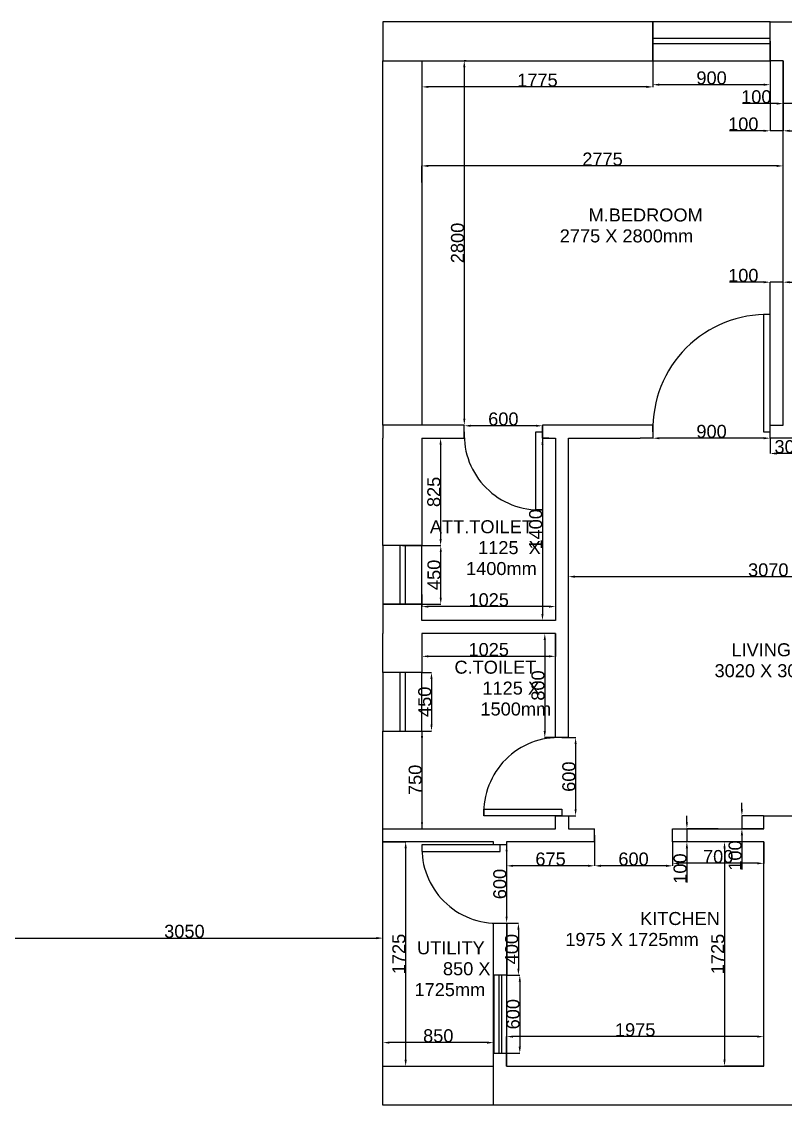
# Model space of a CAD drawing. Header units: millimetres. Extents: x 31576 to 52476, y 11068 to 27658.
# Drawn here: x 40776 to 46642, y 19333 to 27658 of the extents above; entities that cross this region are included whole.
import ezdxf

# ---------------------------------------------------------------- set-up
doc = ezdxf.new("R2010")
doc.units = ezdxf.units.MM
for name, color, linetype in [('door', 50, 'Continuous'), ('ventilator', 240, 'Continuous'), ('window', 110, 'Continuous')]:
    doc.layers.add(name, color=color, linetype=linetype)
doc.styles.get("Standard").update_dxf_attribs({"font": 'arial.ttf'})
doc.dimstyles.new('ISO-25', dxfattribs={"dimtxt": 100, "dimasz": 50, "dimexe": 1.25, "dimexo": 0.625, "dimtad": 1, "dimdec": 1, "dimtxsty": 'Standard', "dimcen": 2.5, "dimadec": 0, "dimazin": 0, "dimtfac": 1, "dimtdec": 1, "dimtmove": 0, "dimatfit": 3, "dimfxl": 1, "dimarcsym": 0})

# ---------------------------------------------------------------- blocks, each defined once
blk = doc.blocks.new('*D190')
at = {"color": 0, "lineweight": -2, "transparency": 16777216}
for p, q in [((45625.2, 27357.2), (45625.2, 27172.5)), ((46525.2, 27357.2), (46525.2, 27172.5)), ((46475.2, 27173.7), (45675.2, 27173.7))]:
    blk.add_line(p, q, dxfattribs=at)
at = {"color": 0, "transparency": 16777216}
for points in [[(45675.2, 27182.1), (45675.2, 27165.4), (45625.2, 27173.7)], [(46475.2, 27182.1), (46475.2, 27165.4), (46525.2, 27173.7)]]:
    blk.add_solid(points, dxfattribs=at)
at = {"layer": 'Defpoints', "color": 0, "transparency": 16777216}
for p in [(45625.2, 27357.9), (46525.2, 27357.9), (45625.2, 27173.7)]:
    blk.add_point(p, dxfattribs=at)
at = {"color": 0, "transparency": 16777216, "insert": (46075.2, 27225.4), "char_height": 100, "attachment_point": 5}
blk.add_mtext('900', dxfattribs=at)
blk = doc.blocks.new('*D197')
at = {"color": 0, "lineweight": -2, "transparency": 16777216}
for p, q in [((43850.2, 27357.2), (43850.2, 27155.6)), ((45625.2, 27357.2), (45625.2, 27155.6)), ((45575.2, 27156.9), (43900.2, 27156.9))]:
    blk.add_line(p, q, dxfattribs=at)
at = {"color": 0, "transparency": 16777216}
for points in [[(43900.2, 27165.2), (43900.2, 27148.5), (43850.2, 27156.9)], [(45575.2, 27165.2), (45575.2, 27148.5), (45625.2, 27156.9)]]:
    blk.add_solid(points, dxfattribs=at)
at = {"layer": 'Defpoints', "color": 0, "transparency": 16777216}
for p in [(43850.2, 27357.9), (45625.2, 27357.9), (43850.2, 27156.9)]:
    blk.add_point(p, dxfattribs=at)
at = {"color": 0, "transparency": 16777216, "insert": (44737.7, 27208.5), "char_height": 100, "attachment_point": 5}
blk.add_mtext('1775', dxfattribs=at)
blk = doc.blocks.new('*D198')
at = {"color": 0, "lineweight": -2, "transparency": 16777216}
for p, q in [((46575.2, 27028.7), (46312.7, 27028.7)), ((46625.2, 26631.4), (46625.2, 27030)), ((46725.2, 27028.7), (46625.2, 27028.7)), ((46725.2, 26631.4), (46725.2, 27030)), ((46775.2, 27028.7), (46825.2, 27028.7))]:
    blk.add_line(p, q, dxfattribs=at)
at = {"color": 0, "transparency": 16777216}
for points in [[(46575.2, 27037), (46575.2, 27020.4), (46625.2, 27028.7)], [(46775.2, 27037), (46775.2, 27020.4), (46725.2, 27028.7)]]:
    blk.add_solid(points, dxfattribs=at)
at = {"layer": 'Defpoints', "color": 0, "transparency": 16777216}
for p in [(46625.2, 27028.7), (46625.2, 26630.7), (46725.2, 26630.7)]:
    blk.add_point(p, dxfattribs=at)
at = {"color": 0, "transparency": 16777216, "insert": (46419, 27080.4), "char_height": 100, "attachment_point": 5}
blk.add_mtext('100', dxfattribs=at)
blk = doc.blocks.new('*D199')
at = {"color": 0, "lineweight": -2, "transparency": 16777216}
for p, q in [((46525.2, 27357.2), (46525.2, 26818.4)), ((46625.2, 27357.2), (46625.2, 26818.4)), ((46475.2, 26819.6), (46212.7, 26819.6)), ((46625.2, 26819.6), (46525.2, 26819.6)), ((46675.2, 26819.6), (46725.2, 26819.6))]:
    blk.add_line(p, q, dxfattribs=at)
at = {"color": 0, "transparency": 16777216}
for points in [[(46475.2, 26827.9), (46475.2, 26811.3), (46525.2, 26819.6)], [(46675.2, 26827.9), (46675.2, 26811.3), (46625.2, 26819.6)]]:
    blk.add_solid(points, dxfattribs=at)
at = {"layer": 'Defpoints', "color": 0, "transparency": 16777216}
for p in [(46525.2, 27357.9), (46625.2, 27357.9), (46525.2, 26819.6)]:
    blk.add_point(p, dxfattribs=at)
at = {"color": 0, "transparency": 16777216, "insert": (46319, 26871.3), "char_height": 100, "attachment_point": 5}
blk.add_mtext('100', dxfattribs=at)
blk = doc.blocks.new('*D200')
at = {"color": 0, "lineweight": -2, "transparency": 16777216}
for p, q in [((43850.2, 26422.3), (43850.2, 26551.1)), ((46575.2, 26549.8), (43900.2, 26549.8)), ((46625.2, 26422.3), (46625.2, 26551.1))]:
    blk.add_line(p, q, dxfattribs=at)
at = {"color": 0, "transparency": 16777216}
for points in [[(43900.2, 26558.1), (43900.2, 26541.5), (43850.2, 26549.8)], [(46575.2, 26558.1), (46575.2, 26541.5), (46625.2, 26549.8)]]:
    blk.add_solid(points, dxfattribs=at)
at = {"layer": 'Defpoints', "color": 0, "transparency": 16777216}
for p in [(43850.2, 26549.8), (43850.2, 26421.6), (46625.2, 26421.6)]:
    blk.add_point(p, dxfattribs=at)
at = {"color": 0, "transparency": 16777216, "insert": (45237.7, 26601.5), "char_height": 100, "attachment_point": 5}
blk.add_mtext('2775', dxfattribs=at)
blk = doc.blocks.new('*D201')
at = {"color": 0, "lineweight": -2, "transparency": 16777216}
for p, q in [((44189.1, 27357.9), (44174.6, 27357.9)), ((44175.9, 27307.9), (44175.9, 24607.9)), ((44175.3, 24557.9), (44174.6, 24557.9))]:
    blk.add_line(p, q, dxfattribs=at)
at = {"color": 0, "transparency": 16777216}
for points in [[(44167.5, 27307.9), (44184.2, 27307.9), (44175.9, 27357.9)], [(44167.5, 24607.9), (44184.2, 24607.9), (44175.9, 24557.9)]]:
    blk.add_solid(points, dxfattribs=at)
at = {"layer": 'Defpoints', "color": 0, "transparency": 16777216}
for p in [(44189.8, 27357.9), (44175.9, 24557.9), (44175.9, 24557.9)]:
    blk.add_point(p, dxfattribs=at)
at = {"color": 0, "transparency": 16777216, "insert": (44124.2, 25957.9), "char_height": 100, "attachment_point": 5, "rotation": 90}
blk.add_mtext('2800', dxfattribs=at)
blk = doc.blocks.new('*D203')
at = {"color": 0, "lineweight": -2, "transparency": 16777216}
for p, q in [((45625.2, 24457.2), (45625.2, 24456.6)), ((46475.2, 24457.9), (45675.2, 24457.9)), ((46525.2, 24457.2), (46525.2, 24456.6))]:
    blk.add_line(p, q, dxfattribs=at)
at = {"color": 0, "transparency": 16777216}
for points in [[(45675.2, 24466.2), (45675.2, 24449.5), (45625.2, 24457.9)], [(46475.2, 24466.2), (46475.2, 24449.5), (46525.2, 24457.9)]]:
    blk.add_solid(points, dxfattribs=at)
at = {"layer": 'Defpoints', "color": 0, "transparency": 16777216}
for p in [(45625.2, 24457.9), (45625.2, 24457.9), (46525.2, 24457.9)]:
    blk.add_point(p, dxfattribs=at)
at = {"color": 0, "transparency": 16777216, "insert": (46075.2, 24509.6), "char_height": 100, "attachment_point": 5}
blk.add_mtext('900', dxfattribs=at)
blk = doc.blocks.new('*D204')
at = {"color": 0, "lineweight": -2, "transparency": 16777216}
for p, q in [((46475.2, 25656.3), (46212.7, 25656.3)), ((46525.2, 24558.5), (46525.2, 25657.6)), ((46625.2, 25656.3), (46525.2, 25656.3)), ((46625.2, 24558.5), (46625.2, 25657.6)), ((46675.2, 25656.3), (46725.2, 25656.3))]:
    blk.add_line(p, q, dxfattribs=at)
at = {"color": 0, "transparency": 16777216}
for points in [[(46475.2, 25664.7), (46475.2, 25648), (46525.2, 25656.3)], [(46675.2, 25664.7), (46675.2, 25648), (46625.2, 25656.3)]]:
    blk.add_solid(points, dxfattribs=at)
at = {"layer": 'Defpoints', "color": 0, "transparency": 16777216}
for p in [(46525.2, 25656.3), (46525.2, 24557.9), (46625.2, 24557.9)]:
    blk.add_point(p, dxfattribs=at)
at = {"color": 0, "transparency": 16777216, "insert": (46319, 25708), "char_height": 100, "attachment_point": 5}
blk.add_mtext('100', dxfattribs=at)
blk = doc.blocks.new('*D205')
at = {"color": 0, "lineweight": -2, "transparency": 16777216}
for p, q in [((46525.2, 24457.2), (46525.2, 24339.2)), ((46825.2, 24457.2), (46825.2, 24339.2)), ((46775.2, 24340.4), (46575.2, 24340.4))]:
    blk.add_line(p, q, dxfattribs=at)
at = {"color": 0, "transparency": 16777216}
for points in [[(46575.2, 24348.8), (46575.2, 24332.1), (46525.2, 24340.4)], [(46775.2, 24348.8), (46775.2, 24332.1), (46825.2, 24340.4)]]:
    blk.add_solid(points, dxfattribs=at)
at = {"layer": 'Defpoints', "color": 0, "transparency": 16777216}
for p in [(46525.2, 24457.9), (46825.2, 24457.9), (46525.2, 24340.4)]:
    blk.add_point(p, dxfattribs=at)
at = {"color": 0, "transparency": 16777216, "insert": (46675.2, 24392.1), "char_height": 100, "attachment_point": 5}
blk.add_mtext('300', dxfattribs=at)
blk = doc.blocks.new('*D206')
at = {"color": 0, "lineweight": -2, "transparency": 16777216}
for p, q in [((44175.9, 24458.5), (44175.9, 24554.7)), ((44725.9, 24553.4), (44225.9, 24553.4)), ((44775.9, 24458.5), (44775.9, 24554.7))]:
    blk.add_line(p, q, dxfattribs=at)
at = {"color": 0, "transparency": 16777216}
for points in [[(44225.9, 24561.8), (44225.9, 24545.1), (44175.9, 24553.4)], [(44725.9, 24561.8), (44725.9, 24545.1), (44775.9, 24553.4)]]:
    blk.add_solid(points, dxfattribs=at)
at = {"layer": 'Defpoints', "color": 0, "transparency": 16777216}
for p in [(44175.9, 24553.4), (44175.9, 24457.9), (44775.9, 24457.9)]:
    blk.add_point(p, dxfattribs=at)
at = {"color": 0, "transparency": 16777216, "insert": (44475.9, 24605.1), "char_height": 100, "attachment_point": 5}
blk.add_mtext('600', dxfattribs=at)
blk = doc.blocks.new('*D212')
at = {"color": 0, "lineweight": -2, "transparency": 16777216}
for p, q in [((45775.9, 21357.2), (45775.9, 21190.7)), ((46475.9, 21357.2), (46475.9, 21190.7)), ((46425.9, 21192), (45825.9, 21192))]:
    blk.add_line(p, q, dxfattribs=at)
at = {"color": 0, "transparency": 16777216}
for points in [[(45825.9, 21200.3), (45825.9, 21183.6), (45775.9, 21192)], [(46425.9, 21200.3), (46425.9, 21183.6), (46475.9, 21192)]]:
    blk.add_solid(points, dxfattribs=at)
at = {"layer": 'Defpoints', "color": 0, "transparency": 16777216}
for p in [(45775.9, 21357.9), (46475.9, 21357.9), (45775.9, 21192)]:
    blk.add_point(p, dxfattribs=at)
at = {"color": 0, "transparency": 16777216, "insert": (46125.9, 21243.6), "char_height": 100, "attachment_point": 5}
blk.add_mtext('700', dxfattribs=at)
blk = doc.blocks.new('*D213')
at = {"color": 0, "lineweight": -2, "transparency": 16777216}
for p, q in [((44975.9, 23155.1), (44975.9, 23395.5)), ((47995.9, 23394.2), (45025.9, 23394.2)), ((48045.9, 23155.1), (48045.9, 23395.5))]:
    blk.add_line(p, q, dxfattribs=at)
at = {"color": 0, "transparency": 16777216}
for points in [[(45025.9, 23402.5), (45025.9, 23385.9), (44975.9, 23394.2)], [(47995.9, 23402.5), (47995.9, 23385.9), (48045.9, 23394.2)]]:
    blk.add_solid(points, dxfattribs=at)
at = {"layer": 'Defpoints', "color": 0, "transparency": 16777216}
for p in [(44975.9, 23394.2), (44975.9, 23154.5), (48045.9, 23154.5)]:
    blk.add_point(p, dxfattribs=at)
at = {"color": 0, "transparency": 16777216, "insert": (46510.9, 23445.9), "char_height": 100, "attachment_point": 5}
blk.add_mtext('3070', dxfattribs=at)
blk = doc.blocks.new('*D214')
at = {"color": 0, "lineweight": -2, "transparency": 16777216}
for p, q in [((46308.1, 21607.9), (46308.1, 21657.9)), ((46475.3, 21557.9), (46306.9, 21557.9)), ((46308.1, 21557.9), (46308.1, 21457.9)), ((46475.3, 21457.9), (46306.9, 21457.9)), ((46308.1, 21407.9), (46308.1, 21145.4))]:
    blk.add_line(p, q, dxfattribs=at)
at = {"color": 0, "transparency": 16777216}
for points in [[(46299.8, 21607.9), (46316.5, 21607.9), (46308.1, 21557.9)], [(46299.8, 21407.9), (46316.5, 21407.9), (46308.1, 21457.9)]]:
    blk.add_solid(points, dxfattribs=at)
at = {"layer": 'Defpoints', "color": 0, "transparency": 16777216}
for p in [(46475.9, 21557.9), (46308.1, 21457.9), (46475.9, 21457.9)]:
    blk.add_point(p, dxfattribs=at)
at = {"color": 0, "transparency": 16777216, "insert": (46256.5, 21251.7), "char_height": 100, "attachment_point": 5, "rotation": 90}
blk.add_mtext('100', dxfattribs=at)
blk = doc.blocks.new('*D215')
at = {"color": 0, "lineweight": -2, "transparency": 16777216}
for p, q in [((45885.8, 21507.9), (45885.8, 21557.9)), ((46125.3, 21457.9), (45884.6, 21457.9)), ((45885.8, 21457.9), (45885.8, 21357.9)), ((46125.3, 21357.9), (45884.6, 21357.9)), ((45885.8, 21307.9), (45885.8, 21045.4))]:
    blk.add_line(p, q, dxfattribs=at)
at = {"color": 0, "transparency": 16777216}
for points in [[(45877.5, 21507.9), (45894.1, 21507.9), (45885.8, 21457.9)], [(45877.5, 21307.9), (45894.1, 21307.9), (45885.8, 21357.9)]]:
    blk.add_solid(points, dxfattribs=at)
at = {"layer": 'Defpoints', "color": 0, "transparency": 16777216}
for p in [(46125.9, 21457.9), (45885.8, 21357.9), (46125.9, 21357.9)]:
    blk.add_point(p, dxfattribs=at)
at = {"color": 0, "transparency": 16777216, "insert": (45834.1, 21151.7), "char_height": 100, "attachment_point": 5, "rotation": 90}
blk.add_mtext('100', dxfattribs=at)
blk = doc.blocks.new('*D220')
at = {"color": 0, "lineweight": -2, "transparency": 16777216}
for p, q in [((45175.9, 21357.2), (45175.9, 21171.5)), ((45775.9, 21357.2), (45775.9, 21171.5)), ((45725.9, 21172.8), (45225.9, 21172.8))]:
    blk.add_line(p, q, dxfattribs=at)
at = {"color": 0, "transparency": 16777216}
for points in [[(45225.9, 21181.1), (45225.9, 21164.4), (45175.9, 21172.8)], [(45725.9, 21181.1), (45725.9, 21164.4), (45775.9, 21172.8)]]:
    blk.add_solid(points, dxfattribs=at)
at = {"layer": 'Defpoints', "color": 0, "transparency": 16777216}
for p in [(45175.9, 21357.9), (45775.9, 21357.9), (45175.9, 21172.8)]:
    blk.add_point(p, dxfattribs=at)
at = {"color": 0, "transparency": 16777216, "insert": (45475.9, 21224.5), "char_height": 100, "attachment_point": 5}
blk.add_mtext('600', dxfattribs=at)
blk = doc.blocks.new('*D221')
at = {"color": 0, "lineweight": -2, "transparency": 16777216}
for p, q in [((44500.9, 21344.7), (44500.9, 21171.5)), ((45175.9, 21357.2), (45175.9, 21171.5)), ((45125.9, 21172.8), (44550.9, 21172.8))]:
    blk.add_line(p, q, dxfattribs=at)
at = {"color": 0, "transparency": 16777216}
for points in [[(44550.9, 21181.1), (44550.9, 21164.4), (44500.9, 21172.8)], [(45125.9, 21181.1), (45125.9, 21164.4), (45175.9, 21172.8)]]:
    blk.add_solid(points, dxfattribs=at)
at = {"layer": 'Defpoints', "color": 0, "transparency": 16777216}
for p in [(44500.9, 21345.4), (45175.9, 21357.9), (44500.9, 21172.8)]:
    blk.add_point(p, dxfattribs=at)
at = {"color": 0, "transparency": 16777216, "insert": (44838.4, 21224.5), "char_height": 100, "attachment_point": 5}
blk.add_mtext('675', dxfattribs=at)
blk = doc.blocks.new('*D222')
at = {"color": 0, "lineweight": -2, "transparency": 16777216}
for p, q in [((46475.3, 21357.9), (46173.7, 21357.9)), ((46174.9, 21307.9), (46174.9, 19682.9)), ((46475.3, 19632.9), (46173.7, 19632.9))]:
    blk.add_line(p, q, dxfattribs=at)
at = {"color": 0, "transparency": 16777216}
for points in [[(46166.6, 21307.9), (46183.2, 21307.9), (46174.9, 21357.9)], [(46166.6, 19682.9), (46183.2, 19682.9), (46174.9, 19632.9)]]:
    blk.add_solid(points, dxfattribs=at)
at = {"layer": 'Defpoints', "color": 0, "transparency": 16777216}
for p in [(46475.9, 21357.9), (46174.9, 19632.9), (46475.9, 19632.9)]:
    blk.add_point(p, dxfattribs=at)
at = {"color": 0, "transparency": 16777216, "insert": (46123.2, 20495.4), "char_height": 100, "attachment_point": 5, "rotation": 90}
blk.add_mtext('1725', dxfattribs=at)
blk = doc.blocks.new('*D223')
at = {"color": 0, "lineweight": -2, "transparency": 16777216}
for p, q in [((44500.9, 19633.5), (44500.9, 19862.1)), ((46425.9, 19860.8), (44550.9, 19860.8)), ((46475.9, 19633.5), (46475.9, 19862.1))]:
    blk.add_line(p, q, dxfattribs=at)
at = {"color": 0, "transparency": 16777216}
for points in [[(44550.9, 19869.1), (44550.9, 19852.5), (44500.9, 19860.8)], [(46425.9, 19869.1), (46425.9, 19852.5), (46475.9, 19860.8)]]:
    blk.add_solid(points, dxfattribs=at)
at = {"layer": 'Defpoints', "color": 0, "transparency": 16777216}
for p in [(44500.9, 19860.8), (44500.9, 19632.9), (46475.9, 19632.9)]:
    blk.add_point(p, dxfattribs=at)
at = {"color": 0, "transparency": 16777216, "insert": (45488.4, 19912.5), "char_height": 100, "attachment_point": 5}
blk.add_mtext('1975', dxfattribs=at)
blk = doc.blocks.new('*D224')
at = {"color": 0, "lineweight": -2, "transparency": 16777216}
for p, q in [((43550.9, 19633.5), (43550.9, 19816)), ((44350.9, 19814.8), (43600.9, 19814.8)), ((44400.9, 19633.5), (44400.9, 19816))]:
    blk.add_line(p, q, dxfattribs=at)
at = {"color": 0, "transparency": 16777216}
for points in [[(43600.9, 19823.1), (43600.9, 19806.4), (43550.9, 19814.8)], [(44350.9, 19823.1), (44350.9, 19806.4), (44400.9, 19814.8)]]:
    blk.add_solid(points, dxfattribs=at)
at = {"layer": 'Defpoints', "color": 0, "transparency": 16777216}
for p in [(43550.9, 19814.8), (43550.9, 19632.9), (44400.9, 19632.9)]:
    blk.add_point(p, dxfattribs=at)
at = {"color": 0, "transparency": 16777216, "insert": (43975.9, 19866.5), "char_height": 100, "attachment_point": 5}
blk.add_mtext('850', dxfattribs=at)
blk = doc.blocks.new('*D225')
at = {"color": 0, "lineweight": -2, "transparency": 16777216}
for p, q in [((43551.5, 21357.9), (43726.7, 21357.9)), ((43725.5, 21307.9), (43725.5, 19682.9)), ((43551.5, 19632.9), (43726.7, 19632.9))]:
    blk.add_line(p, q, dxfattribs=at)
at = {"color": 0, "transparency": 16777216}
for points in [[(43717.1, 21307.9), (43733.8, 21307.9), (43725.5, 21357.9)], [(43717.1, 19682.9), (43733.8, 19682.9), (43725.5, 19632.9)]]:
    blk.add_solid(points, dxfattribs=at)
at = {"layer": 'Defpoints', "color": 0, "transparency": 16777216}
for p in [(43550.9, 21357.9), (43550.9, 19632.9), (43725.5, 19632.9)]:
    blk.add_point(p, dxfattribs=at)
at = {"color": 0, "transparency": 16777216, "insert": (43673.8, 20495.4), "char_height": 100, "attachment_point": 5, "rotation": 90}
blk.add_mtext('1725', dxfattribs=at)
blk = doc.blocks.new('*D226')
at = {"color": 0, "lineweight": -2, "transparency": 16777216}
for p, q in [((44500.3, 21332.9), (44499.6, 21332.9)), ((44500.9, 21282.9), (44500.9, 20782.9)), ((44500.3, 20732.9), (44499.6, 20732.9))]:
    blk.add_line(p, q, dxfattribs=at)
at = {"color": 0, "transparency": 16777216}
for points in [[(44492.5, 21282.9), (44509.2, 21282.9), (44500.9, 21332.9)], [(44492.5, 20782.9), (44509.2, 20782.9), (44500.9, 20732.9)]]:
    blk.add_solid(points, dxfattribs=at)
at = {"layer": 'Defpoints', "color": 0, "transparency": 16777216}
for p in [(44500.9, 21332.9), (44500.9, 20732.9), (44500.9, 20732.9)]:
    blk.add_point(p, dxfattribs=at)
at = {"color": 0, "transparency": 16777216, "insert": (44449.2, 21032.9), "char_height": 100, "attachment_point": 5, "rotation": 90}
blk.add_mtext('600', dxfattribs=at)
blk = doc.blocks.new('*D227')
at = {"color": 0, "lineweight": -2, "transparency": 16777216}
for p, q in [((44825.3, 24457.9), (44775.1, 24457.9)), ((44776.4, 24407.9), (44776.4, 23107.9)), ((44825.3, 23057.9), (44775.1, 23057.9))]:
    blk.add_line(p, q, dxfattribs=at)
at = {"color": 0, "transparency": 16777216}
for points in [[(44768, 24407.9), (44784.7, 24407.9), (44776.4, 24457.9)], [(44768, 23107.9), (44784.7, 23107.9), (44776.4, 23057.9)]]:
    blk.add_solid(points, dxfattribs=at)
at = {"layer": 'Defpoints', "color": 0, "transparency": 16777216}
for p in [(44825.9, 24457.9), (44776.4, 23057.9), (44825.9, 23057.9)]:
    blk.add_point(p, dxfattribs=at)
at = {"color": 0, "transparency": 16777216, "insert": (44724.7, 23757.9), "char_height": 100, "attachment_point": 5, "rotation": 90}
blk.add_mtext('1400', dxfattribs=at)
blk = doc.blocks.new('*D228')
at = {"color": 0, "lineweight": -2, "transparency": 16777216}
for p, q in [((43850.9, 23256.6), (43850.9, 23163)), ((44875.9, 23256.6), (44875.9, 23163)), ((44825.9, 23164.3), (43900.9, 23164.3))]:
    blk.add_line(p, q, dxfattribs=at)
at = {"color": 0, "transparency": 16777216}
for points in [[(43900.9, 23172.6), (43900.9, 23156), (43850.9, 23164.3)], [(44825.9, 23172.6), (44825.9, 23156), (44875.9, 23164.3)]]:
    blk.add_solid(points, dxfattribs=at)
at = {"layer": 'Defpoints', "color": 0, "transparency": 16777216}
for p in [(43850.9, 23257.2), (44875.9, 23257.2), (43850.9, 23164.3)]:
    blk.add_point(p, dxfattribs=at)
at = {"color": 0, "transparency": 16777216, "insert": (44363.4, 23216), "char_height": 100, "attachment_point": 5}
blk.add_mtext('1025', dxfattribs=at)
blk = doc.blocks.new('*D229')
at = {"color": 0, "lineweight": -2, "transparency": 16777216}
for p, q in [((43851.5, 24457.9), (43995.1, 24457.9)), ((43993.8, 24407.9), (43993.8, 23682.9)), ((43851.5, 23632.9), (43995.1, 23632.9))]:
    blk.add_line(p, q, dxfattribs=at)
at = {"color": 0, "transparency": 16777216}
for points in [[(43985.5, 24407.9), (44002.2, 24407.9), (43993.8, 24457.9)], [(43985.5, 23682.9), (44002.2, 23682.9), (43993.8, 23632.9)]]:
    blk.add_solid(points, dxfattribs=at)
at = {"layer": 'Defpoints', "color": 0, "transparency": 16777216}
for p in [(43850.9, 24457.9), (43850.9, 23632.9), (43993.8, 23632.9)]:
    blk.add_point(p, dxfattribs=at)
at = {"color": 0, "transparency": 16777216, "insert": (43942.2, 24045.4), "char_height": 100, "attachment_point": 5, "rotation": 90}
blk.add_mtext('825', dxfattribs=at)
blk = doc.blocks.new('*D230')
at = {"color": 0, "lineweight": -2, "transparency": 16777216}
for p, q in [((43851.5, 23632.9), (43996.3, 23632.9)), ((43995.1, 23232.9), (43995.1, 23582.9)), ((43851.5, 23182.9), (43996.3, 23182.9))]:
    blk.add_line(p, q, dxfattribs=at)
at = {"color": 0, "transparency": 16777216}
for points in [[(43986.8, 23582.9), (44003.4, 23582.9), (43995.1, 23632.9)], [(43986.8, 23232.9), (44003.4, 23232.9), (43995.1, 23182.9)]]:
    blk.add_solid(points, dxfattribs=at)
at = {"layer": 'Defpoints', "color": 0, "transparency": 16777216}
for p in [(43850.9, 23632.9), (43995.1, 23632.9), (43850.9, 23182.9)]:
    blk.add_point(p, dxfattribs=at)
at = {"color": 0, "transparency": 16777216, "insert": (43943.4, 23407.9), "char_height": 100, "attachment_point": 5, "rotation": 90}
blk.add_mtext('450', dxfattribs=at)
blk = doc.blocks.new('*D231')
at = {"color": 0, "lineweight": -2, "transparency": 16777216}
for p, q in [((44976.5, 22157.9), (45032.2, 22157.9)), ((45030.9, 22107.9), (45030.9, 21607.9)), ((44976.5, 21557.9), (45032.2, 21557.9))]:
    blk.add_line(p, q, dxfattribs=at)
at = {"color": 0, "transparency": 16777216}
for points in [[(45022.6, 22107.9), (45039.3, 22107.9), (45030.9, 22157.9)], [(45022.6, 21607.9), (45039.3, 21607.9), (45030.9, 21557.9)]]:
    blk.add_solid(points, dxfattribs=at)
at = {"layer": 'Defpoints', "color": 0, "transparency": 16777216}
for p in [(44975.9, 22157.9), (44975.9, 21557.9), (45030.9, 21557.9)]:
    blk.add_point(p, dxfattribs=at)
at = {"color": 0, "transparency": 16777216, "insert": (44979.3, 21857.9), "char_height": 100, "attachment_point": 5, "rotation": 90}
blk.add_mtext('600', dxfattribs=at)
blk = doc.blocks.new('*D232')
at = {"color": 0, "lineweight": -2, "transparency": 16777216}
for p, q in [((43850.9, 22957.2), (43850.9, 22780.9)), ((44875.9, 22957.2), (44875.9, 22780.9)), ((44825.9, 22782.1), (43900.9, 22782.1))]:
    blk.add_line(p, q, dxfattribs=at)
at = {"color": 0, "transparency": 16777216}
for points in [[(43900.9, 22790.4), (43900.9, 22773.8), (43850.9, 22782.1)], [(44825.9, 22790.4), (44825.9, 22773.8), (44875.9, 22782.1)]]:
    blk.add_solid(points, dxfattribs=at)
at = {"layer": 'Defpoints', "color": 0, "transparency": 16777216}
for p in [(43850.9, 22957.9), (44875.9, 22957.9), (43850.9, 22782.1)]:
    blk.add_point(p, dxfattribs=at)
at = {"color": 0, "transparency": 16777216, "insert": (44363.4, 22833.8), "char_height": 100, "attachment_point": 5}
blk.add_mtext('1025', dxfattribs=at)
blk = doc.blocks.new('*D233')
at = {"color": 0, "lineweight": -2, "transparency": 16777216}
for p, q in [((43851.5, 22657.9), (43925.2, 22657.9)), ((43923.9, 22607.9), (43923.9, 22257.9)), ((43851.5, 22207.9), (43925.2, 22207.9))]:
    blk.add_line(p, q, dxfattribs=at)
at = {"color": 0, "transparency": 16777216}
for points in [[(43915.6, 22607.9), (43932.3, 22607.9), (43923.9, 22657.9)], [(43915.6, 22257.9), (43932.3, 22257.9), (43923.9, 22207.9)]]:
    blk.add_solid(points, dxfattribs=at)
at = {"layer": 'Defpoints', "color": 0, "transparency": 16777216}
for p in [(43850.9, 22657.9), (43850.9, 22207.9), (43923.9, 22207.9)]:
    blk.add_point(p, dxfattribs=at)
at = {"color": 0, "transparency": 16777216, "insert": (43872.3, 22432.9), "char_height": 100, "attachment_point": 5, "rotation": 90}
blk.add_mtext('450', dxfattribs=at)
blk = doc.blocks.new('*D234')
at = {"color": 0, "lineweight": -2, "transparency": 16777216}
for p, q in [((43850.3, 22207.9), (43849.6, 22207.9)), ((43850.9, 22157.9), (43850.9, 21507.9)), ((43850.3, 21457.9), (43849.6, 21457.9))]:
    blk.add_line(p, q, dxfattribs=at)
at = {"color": 0, "transparency": 16777216}
for points in [[(43842.5, 22157.9), (43859.2, 22157.9), (43850.9, 22207.9)], [(43842.5, 21507.9), (43859.2, 21507.9), (43850.9, 21457.9)]]:
    blk.add_solid(points, dxfattribs=at)
at = {"layer": 'Defpoints', "color": 0, "transparency": 16777216}
for p in [(43850.9, 22207.9), (43850.9, 21457.9), (43850.9, 21457.9)]:
    blk.add_point(p, dxfattribs=at)
at = {"color": 0, "transparency": 16777216, "insert": (43799.2, 21832.9), "char_height": 100, "attachment_point": 5, "rotation": 90}
blk.add_mtext('750', dxfattribs=at)
blk = doc.blocks.new('*D235')
at = {"color": 0, "lineweight": -2, "transparency": 16777216}
for p, q in [((44875.3, 22957.9), (44792.9, 22957.9)), ((44794.2, 22907.9), (44794.2, 22207.9)), ((44875.3, 22157.9), (44792.9, 22157.9))]:
    blk.add_line(p, q, dxfattribs=at)
at = {"color": 0, "transparency": 16777216}
for points in [[(44785.8, 22907.9), (44802.5, 22907.9), (44794.2, 22957.9)], [(44785.8, 22207.9), (44802.5, 22207.9), (44794.2, 22157.9)]]:
    blk.add_solid(points, dxfattribs=at)
at = {"layer": 'Defpoints', "color": 0, "transparency": 16777216}
for p in [(44875.9, 22957.9), (44794.2, 22157.9), (44875.9, 22157.9)]:
    blk.add_point(p, dxfattribs=at)
at = {"color": 0, "transparency": 16777216, "insert": (44742.5, 22557.9), "char_height": 100, "attachment_point": 5, "rotation": 90}
blk.add_mtext('800', dxfattribs=at)
blk = doc.blocks.new('*D236')
at = {"color": 0, "lineweight": -2, "transparency": 16777216}
for p, q in [((44501.5, 20732.9), (44592.8, 20732.9)), ((44591.6, 20682.9), (44591.6, 20382.9)), ((44502.8, 20332.9), (44592.8, 20332.9))]:
    blk.add_line(p, q, dxfattribs=at)
at = {"color": 0, "transparency": 16777216}
for points in [[(44583.3, 20682.9), (44599.9, 20682.9), (44591.6, 20732.9)], [(44583.3, 20382.9), (44599.9, 20382.9), (44591.6, 20332.9)]]:
    blk.add_solid(points, dxfattribs=at)
at = {"layer": 'Defpoints', "color": 0, "transparency": 16777216}
for p in [(44500.9, 20732.9), (44502.1, 20332.9), (44591.6, 20332.9)]:
    blk.add_point(p, dxfattribs=at)
at = {"color": 0, "transparency": 16777216, "insert": (44539.9, 20532.9), "char_height": 100, "attachment_point": 5, "rotation": 90}
blk.add_mtext('400', dxfattribs=at)
blk = doc.blocks.new('*D237')
at = {"color": 0, "lineweight": -2, "transparency": 16777216}
for p, q in [((44502.8, 20332.9), (44603.4, 20332.9)), ((44602.2, 20282.9), (44602.2, 19782.9)), ((44502.8, 19732.9), (44603.4, 19732.9))]:
    blk.add_line(p, q, dxfattribs=at)
at = {"color": 0, "transparency": 16777216}
for points in [[(44593.8, 20282.9), (44610.5, 20282.9), (44602.2, 20332.9)], [(44593.8, 19782.9), (44610.5, 19782.9), (44602.2, 19732.9)]]:
    blk.add_solid(points, dxfattribs=at)
at = {"layer": 'Defpoints', "color": 0, "transparency": 16777216}
for p in [(44502.1, 20332.9), (44502.1, 19732.9), (44602.2, 19732.9)]:
    blk.add_point(p, dxfattribs=at)
at = {"color": 0, "transparency": 16777216, "insert": (44550.5, 20032.9), "char_height": 100, "attachment_point": 5, "rotation": 90}
blk.add_mtext('600', dxfattribs=at)
blk = doc.blocks.new('*D238')
at = {"color": 0, "lineweight": -2, "transparency": 16777216}
for p, q in [((40500.9, 20199.2), (40500.9, 20618.6)), ((40550.9, 20617.4), (43500.9, 20617.4)), ((43550.9, 20199.2), (43550.9, 20618.6))]:
    blk.add_line(p, q, dxfattribs=at)
at = {"color": 0, "transparency": 16777216}
for points in [[(40550.9, 20625.7), (40550.9, 20609), (40500.9, 20617.4)], [(43500.9, 20625.7), (43500.9, 20609), (43550.9, 20617.4)]]:
    blk.add_solid(points, dxfattribs=at)
at = {"layer": 'Defpoints', "color": 0, "transparency": 16777216}
for p in [(43550.9, 20617.4), (40500.9, 20198.6), (43550.9, 20198.6)]:
    blk.add_point(p, dxfattribs=at)
at = {"color": 0, "transparency": 16777216, "insert": (42025.9, 20669.1), "char_height": 100, "attachment_point": 5}
blk.add_mtext('3050', dxfattribs=at)

msp = doc.modelspace()

# ---------------------------------------------------------------- linework, layer by layer
for p, q in [((43650.17, 27657.87), (43550.17, 27657.87)), ((43550.17, 27657.87), (43550.17, 27357.87)), ((45625.17, 27657.87), (43650.17, 27657.87)), ((45625.17, 27507.87), (45625.17, 27657.87)), ((46525.17, 27357.87), (46525.17, 27657.87)), ((46525.17, 27657.87), (46825.17, 27657.87)), ((45625.17, 27357.87), (45625.17, 27507.87)), ((46525.17, 27507.87), (46525.17, 27357.87)), ((43550.17, 24557.87), (43550.17, 27357.87)), ((43550.17, 27357.87), (43850.17, 27357.87)), ((43850.17, 27357.87), (43850.17, 24557.87)), ((43850.17, 27357.87), (45625.17, 27357.87)), ((46625.17, 27357.87), (46525.17, 27357.87)), ((46625.17, 24557.87), (46625.17, 27357.87)), ((44175.88, 24557.87), (43550.17, 24557.87)), ((43550.17, 24557.87), (43550.17, 24457.87)), ((44175.88, 24457.87), (44175.88, 24557.87)), ((44175.88, 24507.87), (44175.88, 24457.87)), ((45525.88, 24557.87), (44775.88, 24557.87)), ((44775.88, 24557.87), (44775.88, 24457.87)), ((45625.17, 24557.87), (45525.88, 24557.87)), ((45625.17, 24507.87), (45625.17, 24457.87)), ((46525.17, 24457.87), (46525.17, 24557.87)), ((46525.17, 24557.87), (46625.17, 24557.87)), ((43550.17, 24457.87), (43550.88, 24457.87)), ((43550.88, 23632.87), (43550.88, 24457.87)), ((43850.88, 24457.87), (43850.88, 23632.87)), ((43850.88, 24457.87), (44175.88, 24457.87)), ((44775.88, 24457.87), (44875.88, 24457.87)), ((44875.88, 24457.87), (44875.88, 23057.87)), ((44975.88, 22157.87), (44975.88, 24457.87)), ((44975.88, 24457.87), (45525.88, 24457.87)), ((45625.17, 24457.87), (45525.88, 24457.87)), ((46825.17, 24457.87), (46525.17, 24457.87)), ((43850.88, 23632.87), (43550.88, 23632.87)), ((43700.88, 23632.87), (43850.88, 23632.87)), ((43850.88, 23182.87), (43550.88, 23182.87)), ((43550.88, 23182.87), (43550.88, 22957.87)), ((43850.88, 23057.87), (43850.88, 23182.87)), ((44875.88, 23057.87), (43850.88, 23057.87)), ((43550.88, 22657.87), (43550.88, 22957.87)), ((44875.88, 22957.87), (43850.88, 22957.87)), ((43850.88, 22957.87), (43850.88, 22657.87)), ((44875.88, 22157.87), (44875.88, 22957.87)), ((43850.88, 22657.87), (43550.88, 22657.87)), ((43550.88, 21457.87), (43550.88, 22207.87)), ((43550.88, 22207.87), (43850.88, 22207.87)), ((43850.88, 22207.87), (43850.88, 21457.87)), ((44975.88, 22157.87), (44875.88, 22157.87)), ((44925.88, 22157.87), (44975.88, 22157.87)), ((44975.88, 22157.87), (44975.88, 22157.87)), ((44875.88, 21457.87), (44875.88, 21557.87)), ((44875.88, 21557.87), (44975.88, 21557.87)), ((44975.88, 21557.87), (44975.88, 21457.87)), ((46475.88, 21457.87), (46475.88, 21557.87)), ((46475.88, 21557.87), (46775.88, 21557.87)), ((43550.88, 21357.87), (43550.88, 21457.87)), ((43550.88, 21457.87), (43850.88, 21457.87)), ((43850.88, 21457.87), (44875.88, 21457.87)), ((44975.88, 21457.87), (45175.88, 21457.87)), ((45175.88, 21357.87), (45175.88, 21457.87)), ((45175.88, 21407.87), (45175.88, 21357.87)), ((45775.88, 21357.87), (45775.88, 21457.87)), ((45775.88, 21457.87), (46475.88, 21457.87)), ((43550.88, 19632.87), (43550.88, 21357.87)), ((44400.88, 21357.87), (43550.88, 21357.87)), ((44400.88, 21332.87), (44400.88, 21357.87)), ((44500.88, 21332.87), (44400.88, 21332.87)), ((45175.88, 21357.87), (44500.88, 21357.87)), ((44500.88, 21357.87), (44500.88, 21332.87)), ((46475.88, 21357.87), (45775.88, 21357.87)), ((46475.88, 19632.87), (46475.88, 21357.87)), ((44400.88, 19332.87), (44400.88, 20732.87)), ((44400.88, 20732.87), (44500.88, 20732.87)), ((44500.88, 20732.87), (44500.88, 19632.87)), ((44502.13, 20732.87), (44502.13, 20332.87)), ((43550.88, 19332.87), (43550.88, 19632.87)), ((43550.88, 19632.87), (44400.88, 19632.87)), ((44500.88, 19632.87), (46475.88, 19632.87)), ((44400.88, 19332.87), (43550.88, 19332.87)), ((46775.88, 19332.87), (44400.88, 19332.87))]:
    msp.add_line(p, q)
msp.add_lwpolyline([(44402.13, 20332.87), (44402.13, 19732.87), (44502.13, 19732.87), (44502.13, 20332.87)], close=True)
at = {"layer": 'door'}
msp.add_line((45625.17, 24507.87), (45625.17, 24557.87), dxfattribs=at)
for points in [[(46525.17, 25407.87), (46475.17, 25407.87), (46475.17, 24507.87), (46525.17, 24507.87)], [(44775.88, 23907.87), (44725.88, 23907.87), (44725.88, 24507.87), (44775.88, 24507.87)], [(44325.88, 21557.87), (44325.88, 21607.87), (44925.88, 21607.87), (44925.88, 21557.87)], [(43850.88, 21332.87), (43850.88, 21282.87), (44450.88, 21282.87), (44450.88, 21332.87)]]:
    msp.add_lwpolyline(points, close=True, dxfattribs=at)
for centre, radius, start, end in [((46500.17, 24532.87), 875.36, 88.363423, 181.636577), ((44750.88, 24482.87), 575.54, 177.510447, 272.489553), ((44900.88, 21582.87), 575.54, 87.510447, 182.489553), ((44425.88, 21307.87), 575.54, 177.510447, 272.489553)]:
    msp.add_arc(centre, radius, start, end, dxfattribs=at)
at = {"layer": 'ventilator'}
for p, q in [((43680.88, 23632.87), (43680.88, 23182.87)), ((43720.88, 23632.87), (43720.88, 23182.87)), ((43680.88, 22657.87), (43680.88, 22207.87)), ((43720.88, 22657.87), (43720.88, 22207.87))]:
    msp.add_line(p, q, dxfattribs=at)
for points in [[(43550.88, 23632.87), (43550.88, 23182.87), (43850.88, 23182.87), (43850.88, 23632.87)], [(43550.88, 22657.87), (43550.88, 22207.87), (43850.88, 22207.87), (43850.88, 22657.87)]]:
    msp.add_lwpolyline(points, close=True, dxfattribs=at)
at = {"layer": 'window'}
for p, q in [((46525.17, 27527.87), (45625.17, 27527.87)), ((46525.17, 27487.87), (45625.17, 27487.87)), ((44442.13, 20332.87), (44442.13, 19732.87)), ((44462.13, 20332.87), (44462.13, 19732.87))]:
    msp.add_line(p, q, dxfattribs=at)
for points in [[(46525.17, 27657.87), (45625.17, 27657.87), (45625.17, 27357.87), (46525.17, 27357.87)], [(44402.13, 20332.87), (44402.13, 19732.87), (44502.13, 19732.87), (44502.13, 20332.87)]]:
    msp.add_lwpolyline(points, close=True, dxfattribs=at)

# ---------------------------------------------------------------- texts
for s, p in [('  M.BEDROOM', (45052.52, 26122.93)), ('2775 X 2800mm', (44909.13, 25962.29)), ('ATT.TOILET', (43911.45, 23728.01)), ('  1125  X ', (44204.22, 23567.37)), (' 1400mm', (44150.4, 23406.73)), (' LIVING ROOM', (46189.17, 22782.5)), ('C.TOILET', (44100.29, 22648.86)), ('3020 X 3000mm', (46098.31, 22621.86)), (' 1125 X ', (44276.07, 22488.22)), ('   1500mm', (44183.44, 22327.58)), ('    KITCHEN', (45371.01, 20718.12)), ('1975 X 1725mm', (44951.64, 20557.48)), ('UTILITY', (43812.93, 20492.84)), (' 850 X', (43973.03, 20332.2)), ('1725mm', (43793.15, 20171.56))]:
    msp.add_text(s, height=100).set_placement(p)

# ---------------------------------------------------------------- dimensions: what is measured, and where the dimension line sits
for base, p1, p2, angle, picture, middle in [((43850.17, 27156.86), (45625.17, 27357.87), (43850.17, 27357.87), 180, '*D197', (44737.67, 27208.55)), ((44175.88, 24557.87), (44189.77, 27357.87), (44175.88, 24557.87), 90, '*D201', (44124.19, 25957.87)), ((45625.17, 27173.73), (46525.17, 27357.87), (45625.17, 27357.87), 180, '*D190', (46075.17, 27225.41)), ((46525.17, 26819.61), (46625.17, 27357.87), (46525.17, 27357.87), 180, '*D199', (46318.95, 26871.29)), ((46625.17, 27028.71), (46725.17, 26630.74), (46625.17, 26630.74), 180, '*D198', (46418.95, 27080.39)), ((43850.17, 26549.8), (46625.17, 26421.64), (43850.17, 26421.64), 180, '*D200', (45237.67, 26601.48)), ((46525.17, 25656.34), (46625.17, 24557.87), (46525.17, 24557.87), 180, '*D204', (46318.95, 25708.02)), ((44175.88, 24553.43), (44775.88, 24457.87), (44175.88, 24457.87), 180, '*D206', (44475.88, 24605.11)), ((45625.17, 24457.87), (46525.17, 24457.87), (45625.17, 24457.87), 180, '*D203', (46075.17, 24509.55)), ((43993.83, 23632.87), (43850.88, 24457.87), (43850.88, 23632.87), 90, '*D229', (43942.15, 24045.37)), ((44776.36, 23057.87), (44825.88, 24457.87), (44825.88, 23057.87), 90, '*D227', (44724.68, 23757.87)), ((46525.17, 24340.42), (46825.17, 24457.87), (46525.17, 24457.87), 180, '*D205', (46675.17, 24392.14)), ((43995.08, 23632.87), (43850.88, 23182.87), (43850.88, 23632.87), 90, '*D230', (43943.4, 23407.87)), ((44975.88, 23394.21), (48045.88, 23154.51), (44975.88, 23154.51), 180, '*D213', (46510.88, 23445.92)), ((43850.88, 23164.29), (44875.88, 23257.18), (43850.88, 23257.18), 180, '*D228', (44363.38, 23215.97)), ((43850.88, 22782.11), (44875.88, 22957.87), (43850.88, 22957.87), 180, '*D232', (44363.38, 22833.79)), ((44794.17, 22157.87), (44875.88, 22957.87), (44875.88, 22157.87), 90, '*D235', (44742.48, 22557.87)), ((43923.95, 22207.87), (43850.88, 22657.87), (43850.88, 22207.87), 90, '*D233', (43872.26, 22432.87)), ((43850.88, 21457.87), (43850.88, 22207.87), (43850.88, 21457.87), 90, '*D234', (43799.19, 21832.87)), ((45030.94, 21557.87), (44975.88, 22157.87), (44975.88, 21557.87), 90, '*D231', (44979.26, 21857.87)), ((46308.15, 21457.87), (46475.88, 21557.87), (46475.88, 21457.87), 90, '*D214', (46256.46, 21251.65)), ((45885.81, 21357.87), (46125.88, 21457.87), (46125.88, 21357.87), 90, '*D215', (45834.13, 21151.65)), ((43725.47, 19632.87), (43550.88, 21357.87), (43550.88, 19632.87), 90, '*D225', (43673.79, 20495.37)), ((44500.88, 20732.87), (44500.88, 21332.87), (44500.88, 20732.87), 90, '*D226', (44449.19, 21032.87)), ((44500.88, 21172.77), (45175.88, 21357.87), (44500.88, 21345.37), 180, '*D221', (44838.38, 21224.46)), ((45175.88, 21172.77), (45775.88, 21357.87), (45175.88, 21357.87), 180, '*D220', (45475.88, 21224.46)), ((45775.88, 21191.95), (46475.88, 21357.87), (45775.88, 21357.87), 180, '*D212', (46125.88, 21243.64)), ((46174.91, 19632.87), (46475.88, 21357.87), (46475.88, 19632.87), 90, '*D222', (46123.23, 20495.37)), ((44591.59, 20332.87), (44500.88, 20732.87), (44502.13, 20332.87), 90, '*D236', (44539.9, 20532.87)), ((44602.16, 19732.87), (44502.13, 20332.87), (44502.13, 19732.87), 90, '*D237', (44550.47, 20032.87)), ((43550.88, 19814.78), (44400.88, 19632.87), (43550.88, 19632.87), 180, '*D224', (43975.88, 19866.46)), ((44500.88, 19860.81), (46475.88, 19632.87), (44500.88, 19632.87), 180, '*D223', (45488.38, 19912.49))]:
    dim = msp.add_linear_dim(base=base, p1=p1, p2=p2, angle=angle, dimstyle='ISO-25')
    dim.commit()
    dim.dimension.update_dxf_attribs({"geometry": picture, "text_midpoint": middle})
dim = msp.add_linear_dim(base=(43550.88, 20617.38), p1=(40500.88, 20198.61), p2=(43550.88, 20198.61), dimstyle='ISO-25')
dim.commit()
dim.dimension.update_dxf_attribs({"geometry": '*D238', "text_midpoint": (42025.88, 20669.1)})

doc.saveas('drawing.dxf')
